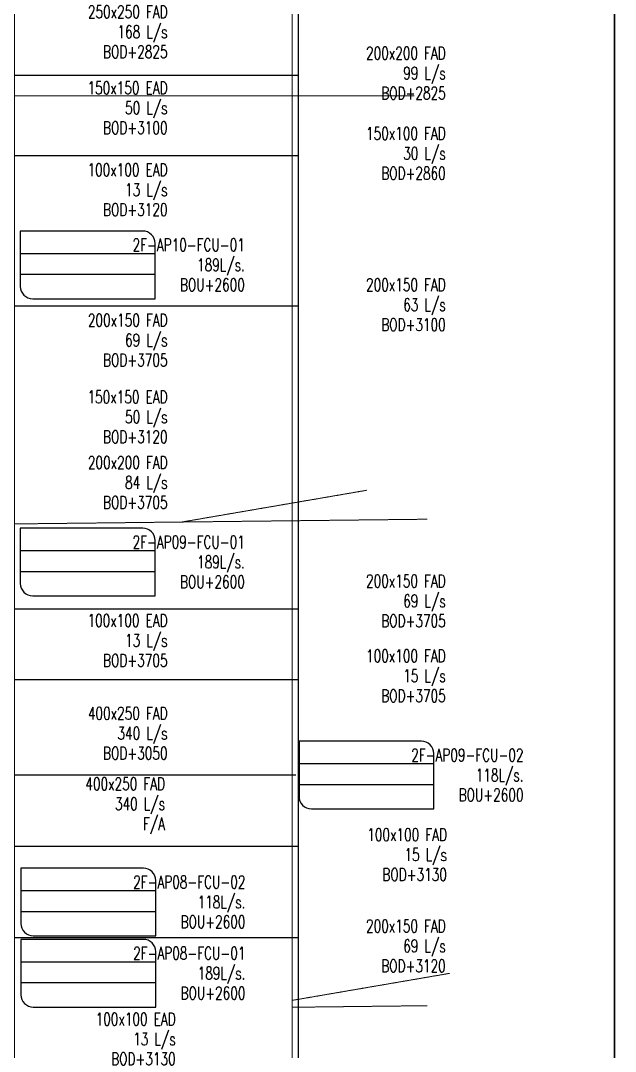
# Model space of a CAD drawing. Header units: millimetres. Extents: x -9226 to 166212, y -13 to 97274.
# Drawn here: x 50605 to 60013, y 26799 to 43114 of the extents above; entities that cross this region are included whole.
import ezdxf

# ---------------------------------------------------------------- set-up
doc = ezdxf.new("R2010")
doc.units = ezdxf.units.MM
for name, pattern in [('23491-A-XR-GRID$0$23288-XR-Unit GRIDS$0$CENTER2', [28.575, 19.05, -3.175, 3.175, -3.175]), ('23491-GN-XR-PLOT LIMIT$0$DASHED', [0.75, 0.5, -0.25]), ('23491-GN-XR-PLOT LIMIT$0$PHANTOM2', [1.25, 0.625, -0.125, 0.125, -0.125, 0.125, -0.125])]:
    doc.linetypes.add(name, pattern=pattern)
doc.layers.get('0').update_dxf_attribs({"color": 8})
for name, color, linetype in [('0-AC TEXT', 7, 'Continuous'), ('1.INS', 8, 'Continuous'), ('23491-GN-XR-PLOT LIMIT$0$ARCADE', 8, 'Continuous'), ('23491-GN-XR-PLOT LIMIT$0$PODIUM', 8, 'Continuous'), ('FAD', 3, 'Continuous'), ('TAGGING', 7, 'Continuous')]:
    doc.layers.add(name, color=color, linetype=linetype)
for name, color, linetype, lineweight in [('1.TAGGING', 7, 'Continuous', 5), ('1.XREF', 8, 'Continuous', 9), ('23491-A-XR-GRID$0$G-ANNO-GRID', 8, '23491-A-XR-GRID$0$23288-XR-Unit GRIDS$0$CENTER2', 0), ('23491-GN-XR-PLOT LIMIT$0$G-ANNO-TTLB', 8, 'Continuous', 5), ('23491-XR-AR-2ND FLOOR PLAN$0$A-WALL-CAVI', 8, 'Continuous', 15), ('A-ANNO-DIMS', 8, 'Continuous', 9)]:
    doc.layers.add(name, color=color, linetype=linetype, lineweight=lineweight)
doc.styles.add('ROMANS', font='isocp.shx', dxfattribs={"width": 0.8})
doc.styles.add('ROMANS100', font='romans.shx', dxfattribs={"width": 0.7, "height": 100})
doc.dimstyles.new('JSE', dxfattribs={"dimtxt": 50, "dimasz": 150, "dimexe": 0.18, "dimexo": 0.0625, "dimgap": 50, "dimtad": 0, "dimdec": 0, "dimrnd": 5, "dimzin": 0, "dimdsep": 46, "dimtxsty": 'ROMANS', "dimcen": 0.09, "dimclrd": 7, "dimclre": 7, "dimclrt": 7, "dimadec": 0, "dimazin": 0, "dimtfac": 1, "dimtdec": 0, "dimtofl": 0, "dimtmove": 0, "dimatfit": 3, "dimfxl": 1, "dimtolj": 1, "dimtzin": 0, "dimarcsym": 1})
doc.dimstyles.new('JSE-1.25', dxfattribs={"dimtxt": 200, "dimasz": 150, "dimexe": 0.18, "dimexo": 0.0625, "dimgap": 20, "dimtad": 1, "dimdec": 0, "dimrnd": 5, "dimzin": 0, "dimdsep": 46, "dimtxsty": 'ROMANS', "dimcen": 0.09, "dimclrd": 256, "dimclre": 256, "dimclrt": 7, "dimadec": 0, "dimazin": 0, "dimtfac": 1, "dimtdec": 0, "dimtofl": 0, "dimtmove": 0, "dimatfit": 3, "dimfxl": 1, "dimtolj": 1, "dimtzin": 0, "dimarcsym": 0})

# ---------------------------------------------------------------- blocks, each defined once
blk = doc.blocks.new('23491-GN-XR-PLOT LIMIT')
at = {"layer": '23491-GN-XR-PLOT LIMIT$0$ARCADE', "color": 8}
blk.add_lwpolyline([(48272, 23526, 0.000496), (5000, 16088), (5000, 11014, -0.000526), (50902, 18902), (55000, 23715), (55000, 82244), (50764, 86480), (9265, 86480), (5000, 82215), (5000, 81480), (48693, 81480), (50500, 80173), (50500, 25555)], format="xyb", close=True, dxfattribs=at)
at = {"layer": '23491-GN-XR-PLOT LIMIT$0$G-ANNO-TTLB', "color": 8, "linetype": '23491-GN-XR-PLOT LIMIT$0$PHANTOM2', "ltscale": 25, "const_width": 25, "flags": 128}
blk.add_lwpolyline([(60000, 91480), (0, 91480), (0, 0, -0.000688), (60000, 10310)], format="xyb", close=True, dxfattribs=at)
at = {"layer": '23491-GN-XR-PLOT LIMIT$0$PODIUM', "color": 8, "linetype": '23491-GN-XR-PLOT LIMIT$0$DASHED', "ltscale": 15, "flags": 128}
blk.add_lwpolyline([(5000, 82215), (5000, 11014, -0.000526), (50902, 18902), (55000, 23715), (55000, 82244), (50764, 86480), (9265, 86480)], format="xyb", close=True, dxfattribs=at)
blk.add_lwpolyline([(5000, 82215), (5000, 11014, -0.000526), (50902, 18902), (55000, 23715), (55000, 82244), (50764, 86480), (9265, 86480)], format="xyb", close=True, dxfattribs=at)
blk = doc.blocks.new('23491-XR-AR-2ND FLOOR PLAN')
at = {"layer": '23491-XR-AR-2ND FLOOR PLAN$0$A-WALL-CAVI', "color": 8}
blk.add_blockref('23491-GN-XR-PLOT LIMIT', (0, 0), dxfattribs=at)
blk = doc.blocks.new('23491-A-XR-GRID')
at = {"layer": '23491-A-XR-GRID$0$G-ANNO-GRID', "color": 8, "ltscale": 0.5}
for p, q in [((54900, 96274), (54900, 2246)), ((-8076, 41925, 0), (56828, 41925, 0)), ((-8076, 34478, 0), (57037, 35222, 2)), ((54900, 27497, 2), (57037, 27522, 2))]:
    blk.add_line(p, q, dxfattribs=at)
at = {"layer": '23491-A-XR-GRID$0$G-ANNO-GRID', "color": 8, "ltscale": 0.5, "extrusion": (-0.000521864, -4.45141e-05, 1)}
for p, q in [((53152, 35177, 16), (56079, 35680, 18)), ((54900, 27606, 16), (57393, 28034, 17))]:
    blk.add_line(p, q, dxfattribs=at)
blk = doc.blocks.new('XREF')
at = {"layer": 'A-ANNO-DIMS', "color": 8}
blk.add_blockref('23491-XR-AR-2ND FLOOR PLAN', (0, 0), dxfattribs=at)
blk.add_blockref('23491-A-XR-GRID', (0, 0))
blk = doc.blocks.new('*U563')
at = {"layer": 'TAGGING', "color": 7, "linetype": 'Continuous', "extrusion": (0.017452, 2.537e-13, 0.999848)}
for p, q in [((1639, -276, -28), (0, -276, 0)), ((1639, -530, -28), (0, -530, 0))]:
    blk.add_line(p, q, dxfattribs=at)
blk.add_lwpolyline([(0, -1489), (0, 0), (-673, 0, 0.414214), (-823, -150), (-823, -1639), (-150, -1639, 0.414214)], format="xyb", close=True, dxfattribs=at)

msp = doc.modelspace()

# ---------------------------------------------------------------- block references
at = {"layer": '1.XREF'}
msp.add_blockref('XREF', (0, 0), dxfattribs=at)

# ---------------------------------------------------------------- next in the draw order: linework, layer by layer
at = {"layer": '1.INS', "color": 7}
for points in [[(43034.9, 32687.6), (55000, 32687.6)], [(43111.8, 30046.8), (55000, 30046.8)]]:
    msp.add_lwpolyline(points, dxfattribs=at)

# ---------------------------------------------------------------- next in the draw order: block references
at = {"layer": '1.TAGGING', "xscale": 1.301204819277108, "yscale": 1.301204819277108, "zscale": 1.301204819277108}
for p in [(50600, 39783.1, 0), (50600, 35080.5, 0), (55008.3, 31708.5, 0), (50609.4, 29698.8, 0), (50609.4, 28572.1, 0)]:
    msp.add_blockref('*U563', p, dxfattribs=at)

# ---------------------------------------------------------------- next in the draw order: texts
at = {"layer": '0-AC TEXT', "char_height": 200, "attachment_point": 3, "line_spacing_factor": 0.946776, "style": 'ROMANS100'}
for s, insert, width in [('250x250 FAD\\P168 L/s\\PBOD+2825', (52928.7, 43352.3, 0), 2328.667), ('200x200 FAD\\P99 L/s\\PBOD+2825', (57328.7, 42698.2), 2328.667), ('150x150 EAD\\P50 L/s\\PBOD+3100', (52928.7, 42149.7, 0), 2328.667), ('150x100 FAD\\P30 L/s\\PBOD+2860', (57328.7, 41428.8), 2328.667), ('100x100 EAD\\P13 L/s\\PBOD+3120', (52928.7, 40853, 0), 2328.667), ('2F-AP10-FCU-01\\P189L/s. \\PBOU+2600', (54151.4, 39663.5, -12.8), 3514.266), ('200x150 FAD\\P63 L/s\\PBOD+3100', (57328.7, 39032.9, 0), 2328.667), ('200x150 FAD\\P69 L/s\\PBOD+3705', (52928.7, 38473), 2328.667), ('150x150 EAD\\P50 L/s\\PBOD+3120', (52928.7, 37257, 0), 2328.667), ('200x200 FAD\\P84 L/s\\PBOD+3705', (52928.7, 36219.6, 0), 2328.667), ('2F-AP09-FCU-01\\P189L/s. \\PBOU+2600', (54151.4, 34960.8, -12.8), 3514.266), ('200x150 FAD\\P69 L/s\\PBOD+3705', (57328.7, 34343.7), 2328.667), ('100x100 EAD\\P13 L/s\\PBOD+3705', (52928.7, 33718.8, 0), 2328.667), ('100x100 FAD\\P15 L/s\\PBOD+3705', (57328.7, 33159.2, 0), 2328.667), ('400x250 FAD\\P340 L/s\\PBOD+3050', (52928.7, 32249.5, 0), 2328.667), ('2F-AP09-FCU-02\\P118L/s. \\PBOU+2600', (58559.7, 31588.8, -12.8), 3514.266), ('400x250 FAD\\P340 L/s\\PF/A', (52888.8, 31133.9, 0), 2328.667), ('100x100 FAD\\P15 L/s\\PBOD+3130', (57348, 30328.8, 0), 2328.667), ('2F-AP08-FCU-02\\P118L/s. \\PBOU+2600', (54160.7, 29579.1, -12.8), 3514.266), ('200x150 FAD\\P69 L/s\\PBOD+3120', (57328.7, 28882.8), 2328.667), ('2F-AP08-FCU-01\\P189L/s. \\PBOU+2600', (54160.7, 28452.4, -12.8), 3514.266), ('100x100 EAD\\P13 L/s\\PBOD+3130', (53057.3, 27410.3, 0), 2328.667)]:
    msp.add_mtext(s, dxfattribs=dict(at, insert=insert, width=width))

# ---------------------------------------------------------------- next in the draw order: leaders
at = {"layer": '1.INS'}
for points in [[(40914.9, 41210.7), (40914.9, 38600.3), (55000, 38600.3)], [(36138.6, 40980.7), (55000, 40980.7)], [(42558.4, 33804.4), (55000, 33804.4)]]:
    msp.add_leader(points, dimstyle='JSE', override={"dimgap": 50, "dimtad": 0}, dxfattribs=at)
at = {"layer": '1.TAGGING', "color": 6}
msp.add_leader([(41072.7, 31644.8), (41072.7, 31175.3), (54956.6, 31175.7)], dimstyle='JSE-1.25', override={"dimgap": 20, "dimtad": 0}, dxfattribs=at)
at = {"layer": 'FAD'}
for points in [[(38119.5, 42252.8), (55000, 42252.8)], [(42648.8, 28600.1, -0.2), (55000, 28600.1, -0.2)]]:
    msp.add_leader(points, dimstyle='JSE', override={"dimgap": 50, "dimtad": 0}, dxfattribs=at)

doc.saveas('drawing.dxf')
